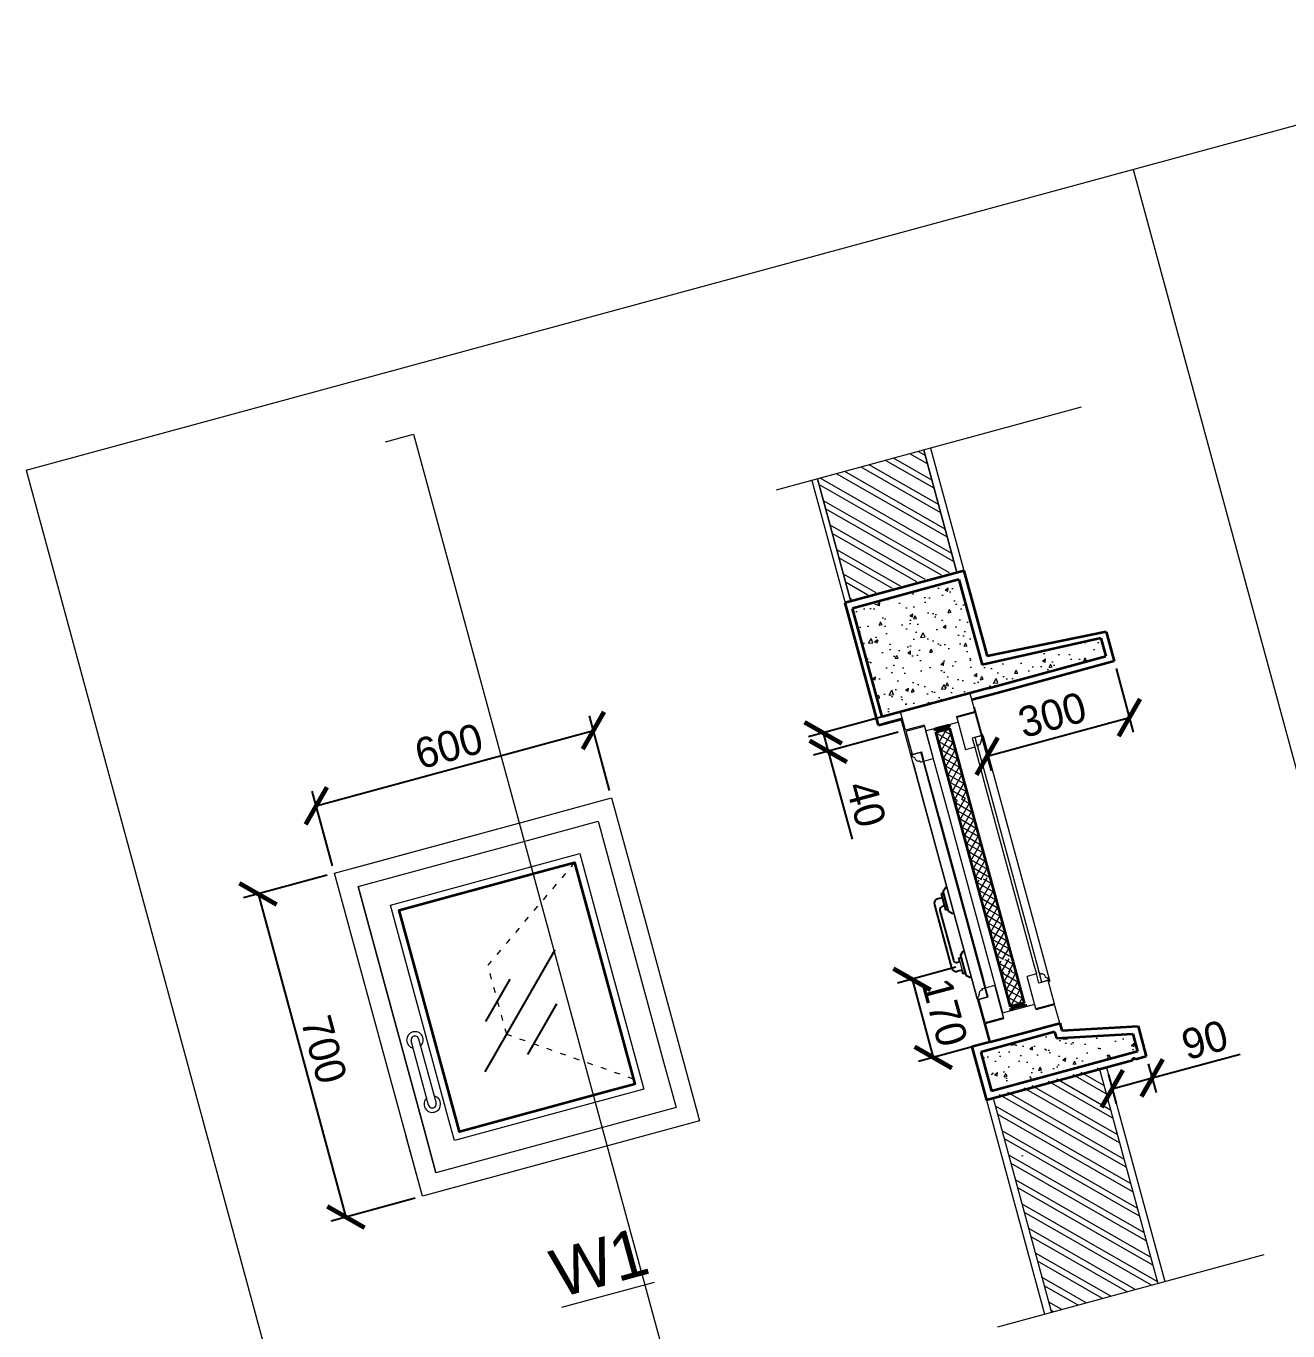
# Model space of a CAD drawing. Header units: millimetres. Extents: x -31731215 to 29997125, y -14487545 to 25622576.
# Drawn here: x 2262676 to 2265312, y -886255 to -883528 of the extents above; entities that cross this region are included whole.
import ezdxf

# ---------------------------------------------------------------- set-up
doc = ezdxf.new("R2010")
doc.units = ezdxf.units.MM
doc.header["$MEASUREMENT"] = 0
doc.linetypes.add('1', pattern=[0])
doc.linetypes.add('ACAD_ISO03W100', pattern=[30, 12, -18])
for name, color, linetype, lineweight in [('DIMNSION', 156, 'Continuous', 15), ('ELE', 245, 'Continuous', 13), ('ele2', 63, 'Continuous', 35), ('glass', 160, 'Continuous', 13), ('HAT', 8, 'Continuous', 9), ('HATCH', 8, '1', 18), ('raling2', 245, 'Continuous', 9), ('SECTION', 7, 'Continuous', 35), ('th line', 4, 'Continuous', 50), ('THIN LINES', 54, 'Continuous', 0), ('tils', 178, 'Continuous', 0), ('toilet', 161, 'Continuous', 18), ('WALL', 10, '1', 20), ('walls', 10, 'Continuous', 20)]:
    doc.layers.add(name, color=color, linetype=linetype, lineweight=lineweight)
doc.layers.add('DOOR', color=7, linetype='Continuous')
doc.layers.add('hard wear', color=54, linetype='Continuous')
doc.layers.add('hidden', color=7, linetype='ACAD_ISO03W100', lineweight=9, true_color=0x873171)
doc.dimstyles.new('ISO-25', dxfattribs={"dimtxt": 63.5, "dimasz": 63.5, "dimexe": 31.75, "dimexo": 15.875, "dimgap": 15.875, "dimtad": 1, "dimtxsty": 'Standard', "dimblk1": 'ARCHTICK', "dimblk2": 'ARCHTICK', "dimsah": 1, "dimcen": 63.5, "dimadec": 0, "dimazin": 0, "dimtfac": 1, "dimtmove": 0, "dimatfit": 3, "dimfxl": 25.4, "dimarcsym": 0})
pattern_1 = [(65.208688, (2125775.476, -972391.735), (71.994142, 12.965064), [7.62, -83.82]), (10.20869, (2125775.476, -972391.735), (-33.65203, 70.047924), [6.096, -67.056234]), (115.66013, (2125781.475, -972390.654), (38.342112, 83.012984), [6.476004, -71.236098]), (61.39289, (2125770.145, -972372.13), (109.045664, 12.217515), [11.43, -125.73]), (111.844245, (2125779.23, -972371.11), (65.672324, 120.415994), [9.71401, -106.85424]), (6.39284, (2125770.15, -972372.13), (65.67232, 120.41599), [9.14399, -100.58389]), (36.208688, (2125781.28, -972374.363), (69.25286, -23.56388), [7.62, -83.82]), (341.20869, (2125781.28, -972374.36), (4.52739, 77.579987), [6.096, -67.056]), (86.660133, (2125787.05, -972376.33), (73.78025, 54.016107), [6.476004, -71.235975]), (52.708688, (2125775.476, -972391.735), (-7.6805432, 32.961558), [0, -66.2432, 0, -68.072, 0, -67.31]), (22.708688, (2125775.476, -972391.735), (15.279399, 45.680437), [0, -38.8112, 0, -64.7192, 0, -25.654]), (342.708688, (2125753.612, -972397.678), (52.9378487, 12.0168487), [0, -25.4, 0, -79.248, 0, -105.156]), (332.708688, (2125743.81, -972400.344), (54.508377, 25.358206), [0, -33.02, 0, -52.6288, 0, -74.676])]

# ---------------------------------------------------------------- blocks, each defined once
blk = doc.blocks.new('GFH')
at = {"layer": 'DOOR'}
for p, q in [((-16227.9, -453626.6), (-16019.9, -453418.6)), ((-16199, -453525.6), (-16126.8, -453453.3)), ((-16132.5, -453615.1), (-16045.9, -453528.4))]:
    blk.add_line(p, q, dxfattribs=at)
blk = doc.blocks.new('_ArchTick')
at = {"color": 0, "linetype": 'ByBlock', "const_width": 0.15}
blk.add_lwpolyline([(-0.5, -0.5), (0.5, 0.5)], dxfattribs=at)
blk = doc.blocks.new('*D605')
at = {"layer": 'Defpoints', "color": 0, "transparency": 16777216}
for p in [(2263861.1, -885000.2), (2263899.3, -885140.9, 0), (2263320.3, -885298.3, 0)]:
    blk.add_point(p, dxfattribs=at)
at = {"layer": 'THIN LINES', "color": 0, "lineweight": -2, "transparency": 16777216}
for p, q in [((2263895.1, -885125.6), (2263852.7, -884969.6)), ((2263282.1, -885157.6), (2263861.1, -885000.2)), ((2263316.2, -885283), (2263273.7, -885127))]:
    blk.add_line(p, q, dxfattribs=at)
at = {"layer": 'THIN LINES', "color": 0, "lineweight": -2, "transparency": 16777216, "xscale": 63.50000000000001, "yscale": 63.50000000000001, "zscale": 63.50000000000001}
for p, rotation in [((2263861.1, -885000.2), 15.20868761617425), ((2263282.1, -885157.6), 195.2086876161742)]:
    blk.add_blockref('_ArchTick', p, dxfattribs=dict(at, rotation=rotation))
at = {"layer": 'THIN LINES', "color": 0, "transparency": 16777216, "insert": (2263559.1, -885033), "char_height": 63.5, "attachment_point": 5, "rotation": 15.2087}
blk.add_mtext('600', dxfattribs=at)
blk = doc.blocks.new('*D606')
at = {"layer": 'Defpoints', "color": 0, "transparency": 16777216}
for p in [(2263320.3, -885298.3, 0), (2263504, -885973.8, 0), (2263344.1, -886017.2)]:
    blk.add_point(p, dxfattribs=at)
at = {"layer": 'THIN LINES', "color": 0, "lineweight": -2, "transparency": 16777216}
for p, q in [((2263305, -885302.5), (2263129.8, -885350.1)), ((2263160.4, -885341.8), (2263344.1, -886017.2)), ((2263488.6, -885978), (2263313.4, -886025.6))]:
    blk.add_line(p, q, dxfattribs=at)
at = {"layer": 'THIN LINES', "color": 0, "lineweight": -2, "transparency": 16777216, "xscale": 63.50000000000001, "yscale": 63.50000000000001, "zscale": 63.50000000000001}
for p, rotation in [((2263160.4, -885341.8), 105.2086876161695), ((2263344.1, -886017.2), 285.2086876161695)]:
    blk.add_blockref('_ArchTick', p, dxfattribs=dict(at, rotation=rotation))
at = {"layer": 'THIN LINES', "color": 0, "transparency": 16777216, "insert": (2263298.2, -885667), "char_height": 63.5, "attachment_point": 5, "rotation": 285.2087}
blk.add_mtext('700', dxfattribs=at)
blk = doc.blocks.new('*D620')
at = {"layer": 'Defpoints', "color": 0, "transparency": 16777216}
for p in [(2264949, -884855.5, 0), (2264651.8, -884936.3, 0), (2264981, -884973.2)]:
    blk.add_point(p, dxfattribs=at)
at = {"layer": 'THIN LINES', "color": 0, "lineweight": -2, "transparency": 16777216}
for p, q in [((2264953.2, -884870.9), (2264989.3, -885003.8)), ((2264656, -884951.7), (2264692.1, -885084.6)), ((2264683.8, -885054), (2264981, -884973.2))]:
    blk.add_line(p, q, dxfattribs=at)
at = {"layer": 'THIN LINES', "color": 0, "lineweight": -2, "transparency": 16777216, "xscale": 63.50000000000001, "yscale": 63.50000000000001, "zscale": 63.50000000000001}
for p, rotation in [((2264981, -884973.2), 15.208687616193), ((2264683.8, -885054), 195.208687616193)]:
    blk.add_blockref('_ArchTick', p, dxfattribs=dict(at, rotation=rotation))
at = {"layer": 'THIN LINES', "color": 0, "transparency": 16777216, "insert": (2264819.9, -884967.6), "char_height": 63.5, "attachment_point": 5, "rotation": 15.2087}
blk.add_mtext('300', dxfattribs=at)
blk = doc.blocks.new('*D621')
at = {"layer": 'Defpoints', "color": 0, "transparency": 16777216}
for p in [(2264503.1, -884961.2, 0), (2264513.6, -884999.8, 0), (2264351.8, -885043.8)]:
    blk.add_point(p, dxfattribs=at)
at = {"layer": 'THIN LINES', "color": 0, "lineweight": -2, "transparency": 16777216}
for p, q in [((2264487.8, -884965.4), (2264310.6, -885013.5)), ((2264498.3, -885004), (2264321.1, -885052.1)), ((2264341.3, -885005.2), (2264351.8, -885043.8)), ((2264351.8, -885043.8), (2264401.7, -885227.6))]:
    blk.add_line(p, q, dxfattribs=at)
at = {"layer": 'THIN LINES', "color": 0, "lineweight": -2, "transparency": 16777216, "xscale": 63.50000000000001, "yscale": 63.50000000000001, "zscale": 63.50000000000001}
for p, rotation in [((2264341.3, -885005.2), 105.2086876158399), ((2264351.8, -885043.8), 285.2086876158399)]:
    blk.add_blockref('_ArchTick', p, dxfattribs=dict(at, rotation=rotation))
at = {"layer": 'THIN LINES', "color": 0, "transparency": 16777216, "insert": (2264431, -885153.9), "char_height": 63.5, "attachment_point": 5, "rotation": 285.2087}
blk.add_mtext('40', dxfattribs=at)
blk = doc.blocks.new('*D622')
at = {"layer": 'Defpoints', "color": 0, "transparency": 16777216}
for p in [(2264634, -885491.1, 0), (2264678.5, -885654.5, 0), (2264571.3, -885683.6)]:
    blk.add_point(p, dxfattribs=at)
at = {"layer": 'THIN LINES', "color": 0, "lineweight": -2, "transparency": 16777216}
for p, q in [((2264618.7, -885495.2), (2264496.3, -885528.5)), ((2264526.9, -885520.2), (2264571.3, -885683.6)), ((2264663.1, -885658.7), (2264540.7, -885691.9))]:
    blk.add_line(p, q, dxfattribs=at)
at = {"layer": 'THIN LINES', "color": 0, "lineweight": -2, "transparency": 16777216, "xscale": 63.50000000000001, "yscale": 63.50000000000001, "zscale": 63.50000000000001}
for p, rotation in [((2264526.9, -885520.2), 105.2086876157257), ((2264571.3, -885683.6), 285.2086876157257)]:
    blk.add_blockref('_ArchTick', p, dxfattribs=dict(at, rotation=rotation))
at = {"layer": 'THIN LINES', "color": 0, "transparency": 16777216, "insert": (2264595.1, -885589.4), "char_height": 63.5, "attachment_point": 5, "rotation": 285.2087}
blk.add_mtext('170', dxfattribs=at)
blk = doc.blocks.new('*D583')
at = {"layer": 'Defpoints', "color": 0, "transparency": 16777216}
for p in [(2265016.5, -885681.8, 0), (2264933.1, -885704.4, 0), (2265028.6, -885726.4)]:
    blk.add_point(p, dxfattribs=at)
at = {"layer": 'THIN LINES', "color": 0, "lineweight": -2, "transparency": 16777216}
for p, q in [((2265020.6, -885697.1), (2265036.9, -885757)), ((2265028.6, -885726.4), (2265212.4, -885676.4)), ((2264937.3, -885719.7), (2264953.6, -885779.7)), ((2264945.3, -885749), (2265028.6, -885726.4))]:
    blk.add_line(p, q, dxfattribs=at)
at = {"layer": 'THIN LINES', "color": 0, "lineweight": -2, "transparency": 16777216, "xscale": 63.50000000000001, "yscale": 63.50000000000001, "zscale": 63.50000000000001}
for p, rotation in [((2265028.6, -885726.4), 15.20868761456115), ((2264945.3, -885749), 195.2086876145612)]:
    blk.add_blockref('_ArchTick', p, dxfattribs=dict(at, rotation=rotation))
at = {"layer": 'THIN LINES', "color": 0, "transparency": 16777216, "insert": (2265138.6, -885647.1), "char_height": 63.5, "attachment_point": 5, "rotation": 15.2087}
blk.add_mtext('90', dxfattribs=at)

msp = doc.modelspace()

# ---------------------------------------------------------------- hatches: boundary and pattern name
at = {"layer": 'DIMNSION'}
h = msp.add_hatch(dxfattribs=at)
h.set_pattern_fill('ANSI37', color=256, scale=100, angle=15.208688, style=0)
h.set_pattern_definition([(150.2086876, (2628303.177, -262478.302), (6.21052973, 10.84800998), []), (60.2086876, (2628303.177, -262478.302), (10.84800998, -6.21052973), [])])
h.paths.add_polyline_path([(2264644.868, -885139.572), (2264615.919, -885147.442), (2264661.283, -885314.31), (2264690.232, -885306.44)])
h = msp.add_hatch(dxfattribs=at)
h.set_pattern_fill('ANSI37', color=256, scale=100, angle=15.208688, style=0)
h.set_pattern_definition([(150.2086876, (2628348.471, -262644.914), (6.21052973, 10.84800998), []), (60.2086876, (2628348.471, -262644.914), (10.84800998, -6.21052973), [])])
h.paths.add_polyline_path([(2264690.163, -885306.183), (2264661.213, -885314.054), (2264706.577, -885480.922), (2264735.527, -885473.052)])
h = msp.add_hatch(dxfattribs=at)
h.set_pattern_fill('ANSI37', color=256, scale=100, angle=15.208688, style=0)
h.set_pattern_definition([(150.2086876, (2628237.593, -262237.057), (6.21052973, 10.84800998), []), (60.2086876, (2628237.593, -262237.057), (10.84800998, -6.21052973), [])])
h.paths.add_polyline_path([(2264742.994, -885500.518), (2264714.044, -885508.388), (2264732.922, -885577.829), (2264761.872, -885569.959)])
at = {"layer": 'HATCH'}
h = msp.add_hatch(dxfattribs=at)
h.set_pattern_fill('AR-CONC', color=256, scale=0.4, angle=15.208688, style=0)
h.set_pattern_definition(pattern_1)
h.paths.add_polyline_path([(2264624.809, -884684.595), (2264402.864, -884744.932), (2264464.513, -884971.702), (2264686.458, -884911.365)])
h = msp.add_hatch(dxfattribs=at)
h.set_pattern_fill('AR-CONC', color=256, scale=0.4, angle=15.208688, style=0)
h.set_pattern_definition(pattern_1)
h.paths.add_polyline_path([(2264921.664, -884807.073), (2264673.341, -884863.116), (2264686.458, -884911.365), (2264931.878, -884844.645)])
h = msp.add_hatch(dxfattribs=at)
h.set_pattern_fill('AR-CONC', color=256, scale=0.4, angle=15.208688, style=0)
h.set_pattern_definition([(65.208688, (2125618.074, -971812.75), (71.994142, 12.965064), [7.62, -83.82]), (10.20869, (2125618.074, -971812.75), (-33.65203, 70.047924), [6.096, -67.056234]), (115.66013, (2125624.074, -971811.67), (38.342112, 83.012984), [6.476004, -71.236098]), (61.39289, (2125612.74, -971793.14), (109.045664, 12.217515), [11.43, -125.73]), (111.844245, (2125621.83, -971792.12), (65.672324, 120.415994), [9.71401, -106.85424]), (6.39284, (2125612.74, -971793.14), (65.67232, 120.41599), [9.14399, -100.58389]), (36.208688, (2125623.88, -971795.377), (69.25286, -23.56388), [7.62, -83.82]), (341.20869, (2125623.88, -971795.38), (4.52739, 77.579987), [6.096, -67.056]), (86.660133, (2125629.65, -971797.34), (73.78025, 54.016107), [6.476004, -71.235975]), (52.708688, (2125618.074, -971812.749), (-7.6805432, 32.961558), [0, -66.2432, 0, -68.072, 0, -67.31]), (22.708688, (2125618.074, -971812.75), (15.279399, 45.680437), [0, -38.8112, 0, -64.7192, 0, -25.654]), (342.708688, (2125596.21, -971818.692), (52.9378487, 12.0168487), [0, -25.4, 0, -79.248, 0, -105.156]), (332.708688, (2125586.407, -971821.358), (54.508377, 25.358206), [0, -33.02, 0, -52.6288, 0, -74.676])])
h.paths.add_polyline_path([(2264998.045, -885671.238), (2264987.968, -885634.169), (2264828.521, -885643.587), (2264824.889, -885630.226), (2264670.493, -885672.2), (2264692.791, -885754.223)])

# ---------------------------------------------------------------- linework, layer by layer
at = {"layer": 'DIMNSION'}
for p, q in [((2264614.258, -885026.976, 0), (2264577.439, -885005.897, 0)), ((2264578.236, -885008.831, 0), (2264582.434, -885001.499, 0)), ((2264582.874, -885025.889, 0), (2264599.492, -884996.862, 0)), ((2264587.511, -885042.948, 0), (2264608.591, -885006.129, 0)), ((2264609.621, -885009.918, 0), (2264590.897, -884999.198, 0)), ((2264618.896, -885044.035, 0), (2264582.076, -885022.955, 0)), ((2264623.533, -885061.093, 0), (2264586.714, -885040.014, 0)), ((2264592.149, -885060.006, 0), (2264613.228, -885023.187, 0)), ((2264596.786, -885077.065, 0), (2264617.866, -885040.246, 0)), ((2264628.171, -885078.152, 0), (2264591.351, -885057.072, 0)), ((2264601.424, -885094.124, 0), (2264622.503, -885057.304, 0)), ((2264632.808, -885095.21, 0), (2264595.989, -885074.131, 0)), ((2264637.446, -885112.269, 0), (2264600.626, -885091.19, 0)), ((2264606.061, -885111.182, 0), (2264627.14, -885074.363, 0)), ((2264610.699, -885128.241, 0), (2264631.778, -885091.421, 0)), ((2264642.083, -885129.327, 0), (2264605.264, -885108.248, 0)), ((2264615.336, -885145.299, 0), (2264636.415, -885108.48, 0)), ((2264638.054, -885141.424, 0), (2264609.901, -885125.307, 0)), ((2264620.995, -885146.062, 0), (2264614.539, -885142.365, 0)), ((2264630.835, -885143.387, 0), (2264641.053, -885125.538, 0)), ((2264597.494, -885327.569, 0), (2264599.524, -885327.017, 0)), ((2264612.106, -885382.411, 0), (2264614.413, -885381.784, 0)), ((2264633.628, -885461.575, 0), (2264635.934, -885460.948, 0)), ((2264713.446, -885506.188, 0), (2264730.065, -885477.16, 0)), ((2264736.237, -885502.355, 0), (2264708.011, -885486.196, 0)), ((2264708.809, -885489.13, 0), (2264713.006, -885481.798, 0)), ((2264719.178, -885506.992, 0), (2264712.649, -885503.254, 0)), ((2264740.193, -885490.216, 0), (2264721.47, -885479.497, 0)), ((2264728.903, -885504.349, 0), (2264739.163, -885486.427, 0)), ((2264648.793, -885516.266, 0), (2264650.823, -885515.715, 0))]:
    msp.add_line(p, q, dxfattribs=at)
at = {"layer": 'DOOR', "linetype": 'Continuous'}
msp.add_line((2264503.112, -884961.209, 0), (2264647.859, -884921.858, 0), dxfattribs=at)
at = {"layer": 'ELE'}
for p, q in [((2264647.859, -884921.858, 0), (2264658.352, -884960.457, 0)), ((2264619.753, -884970.951, 0), (2264658.352, -884960.457, 0)), ((2264513.606, -884999.808, 0), (2264503.112, -884961.209, 0)), ((2264555.353, -885000.894, 0), (2264622.901, -884982.53, 0)), ((2264619.753, -884970.951, 0), (2264622.901, -884982.53, 0)), ((2264658.877, -884962.387, 0), (2264620.278, -884972.881, 0)), ((2264620.278, -884972.881, 0), (2264638.641, -885040.429, 0)), ((2264658.877, -884962.387, 0), (2264671.994, -885010.636, 0)), ((2264552.205, -884989.314, 0), (2264513.606, -884999.808, 0)), ((2264514.13, -885001.738, 0), (2264552.729, -884991.244, 0)), ((2264514.13, -885001.738, 0), (2264527.247, -885049.986, 0)), ((2264552.205, -884989.314, 0), (2264555.353, -885000.894, 0)), ((2264552.729, -884991.244, 0), (2264571.093, -885058.792, 0)), ((2264671.994, -885010.636, 0), (2264652.694, -885015.883, 0)), ((2264657.941, -885035.182, 0), (2264638.641, -885040.429, 0)), ((2264652.694, -885015.883, 0), (2264657.941, -885035.182, 0)), ((2264527.247, -885049.986, 0), (2264546.547, -885044.74, 0)), ((2264546.547, -885044.74, 0), (2264551.793, -885064.039, 0)), ((2264551.793, -885064.039, 0), (2264571.093, -885058.792, 0)), ((2263369.408, -885326.41, 0), (2263424.499, -885529.055, 0)), ((2263424.499, -885529.055, 0), (2263508.1, -885836.575, 0)), ((2264680.6, -885537.843, 0), (2264699.9, -885532.596, 0)), ((2264718.263, -885600.144, 0), (2264699.9, -885532.596, 0)), ((2264786.748, -885508.986, 0), (2264767.448, -885514.233, 0)), ((2264785.811, -885581.781, 0), (2264767.448, -885514.233, 0)), ((2264791.994, -885528.285, 0), (2264786.748, -885508.986, 0)), ((2264811.294, -885523.039, 0), (2264791.994, -885528.285, 0)), ((2264824.411, -885571.288, 0), (2264811.294, -885523.039, 0)), ((2264666.547, -885562.389, 0), (2264685.847, -885557.142, 0)), ((2264685.847, -885557.142, 0), (2264680.6, -885537.843, 0)), ((2264679.664, -885610.638, 0), (2264666.547, -885562.389, 0)), ((2264715.64, -885590.495, 0), (2264783.188, -885572.131, 0)), ((2264786.336, -885583.711, 0), (2264783.188, -885572.131, 0)), ((2264824.411, -885571.288, 0), (2264785.811, -885581.781, 0)), ((2264786.336, -885583.711, 0), (2264824.935, -885573.217, 0)), ((2264835.429, -885611.817, 0), (2264824.935, -885573.217, 0)), ((2264679.664, -885610.638, 0), (2264718.263, -885600.144, 0)), ((2264680.189, -885612.568, 0), (2264718.788, -885602.074, 0)), ((2264690.682, -885651.167, 0), (2264680.189, -885612.568, 0)), ((2264718.788, -885602.074, 0), (2264715.64, -885590.495, 0)), ((2263508.1, -885836.575, 0), (2263532.056, -885924.695, 0))]:
    msp.add_line(p, q, dxfattribs=at)
at = {"layer": 'ELE', "elevation": 0}
for points in [[(2263735.849, -885185.339), (2263899.302, -885140.903), (2263964.885, -885382.147)], [(2263503.95, -885973.788), (2263320.316, -885298.304), (2263735.849, -885185.339)], [(2263358.915, -885287.811), (2263735.849, -885185.339)], [(2263746.342, -885223.938), (2263871.196, -885189.995), (2263926.286, -885392.641)], [(2263871.196, -885189.995), (2263926.286, -885392.641)], [(2263424.499, -885529.055), (2263369.408, -885326.41), (2263746.342, -885223.938)], [(2263369.408, -885326.41), (2263424.499, -885529.055)], [(2263926.286, -885392.641), (2264009.888, -885700.161)], [(2263926.286, -885392.641), (2264009.888, -885700.161)], [(2263964.885, -885382.147), (2264048.487, -885689.667)], [(2263424.499, -885529.055), (2263508.1, -885836.575)], [(2263508.1, -885836.575), (2263424.499, -885529.055)], [(2264048.487, -885689.667), (2264082.936, -885816.387), (2263919.484, -885860.822)], [(2264009.888, -885700.161), (2264033.844, -885788.281), (2263908.99, -885822.223)], [(2264009.888, -885700.161), (2264033.844, -885788.281), (2263908.99, -885822.223)], [(2263908.99, -885822.223), (2263532.056, -885924.695), (2263508.1, -885836.575)], [(2263908.99, -885822.223), (2263532.056, -885924.695)], [(2263919.484, -885860.822), (2263503.95, -885973.788), (2263469.501, -885847.069)], [(2263508.1, -885836.575), (2263532.056, -885924.695)], [(2263919.484, -885860.822), (2263542.549, -885963.295)]]:
    msp.add_lwpolyline(points, dxfattribs=at)
at = {"layer": 'ele2'}
for p, q in [((2264604.832, -884992.301, 0), (2264603.602, -884987.777, 0)), ((2264575.882, -885000.171, 0), (2264574.652, -884995.647, 0)), ((2264615.919, -885147.442, 0), (2264576.669, -885003.066, 0)), ((2264644.868, -885139.572, 0), (2264605.619, -884995.196, 0)), ((2264714.044, -885508.388, 0), (2264615.919, -885147.442, 0)), ((2264742.994, -885500.518, 0), (2264644.868, -885139.572, 0)), ((2264761.872, -885569.959, 0), (2264742.994, -885500.518, 0)), ((2264732.922, -885577.829, 0), (2264714.044, -885508.388, 0))]:
    msp.add_line(p, q, dxfattribs=at)
at = {"layer": 'ele2', "elevation": 0}
for points in [[(2263764.706, -885291.486), (2263822.011, -885275.907), (2263858.738, -885411.004)], [(2263492.047, -885510.692), (2263455.32, -885375.595), (2263764.706, -885291.486)], [(2263858.738, -885411.004), (2263942.339, -885718.524)], [(2263575.648, -885818.212), (2263492.047, -885510.692)], [(2263942.339, -885718.524), (2263947.932, -885739.096), (2263890.627, -885754.675)], [(2263890.627, -885754.675), (2263581.241, -885838.784), (2263575.648, -885818.212)]]:
    msp.add_lwpolyline(points, dxfattribs=at)
at = {"layer": 'glass', "linetype": 'Continuous'}
for p, q in [((2264658.484, -885014.309, 0), (2264658.681, -885015.032, 0)), ((2264657.941, -885035.182, 0), (2264683.467, -885129.078, 0)), ((2264663.731, -885033.608, 0), (2264689.257, -885127.504, 0)), ((2264545.34, -885045.068, 0), (2264576.113, -885158.263, 0)), ((2264576.113, -885158.263, 0), (2264545.34, -885045.068, 0)), ((2264577.32, -885157.935, 0), (2264551.793, -885064.039, 0)), ((2264683.467, -885129.078, 0), (2264781.593, -885490.025, 0)), ((2264689.257, -885127.504, 0), (2264787.383, -885488.451, 0)), ((2264576.113, -885158.263, 0), (2264674.239, -885519.209, 0)), ((2264674.239, -885519.209, 0), (2264576.113, -885158.263, 0)), ((2264626.619, -885339.278, 0), (2264577.32, -885157.935, 0)), ((2264583.476, -885180.581, 0), (2264675.445, -885518.882, 0)), ((2264781.593, -885490.025, 0), (2264786.748, -885508.986, 0)), ((2264787.383, -885488.451, 0), (2264792.537, -885507.412, 0)), ((2264674.239, -885519.209, 0), (2264679.394, -885538.171, 0)), ((2264684.641, -885557.47, 0), (2264674.239, -885519.209, 0)), ((2264675.445, -885518.882, 0), (2264680.6, -885537.843, 0))]:
    msp.add_line(p, q, dxfattribs=at)
at = {"layer": 'hard wear'}
for p, q in [((2264592.969, -885340.04, 0), (2264587.999, -885341.391, 0)), ((2264587.999, -885341.391, 0), (2264597.095, -885374.848, 0)), ((2264591.955, -885336.31, 0), (2264597.494, -885327.569, 0)), ((2264603.148, -885377.483, 0), (2264591.955, -885336.31, 0)), ((2264573.528, -885364.572, 0), (2264609.391, -885496.49, 0)), ((2264590.248, -885349.664, 0), (2264580.555, -885352.299, 0)), ((2264594.846, -885366.575, 0), (2264590.017, -885367.888, 0)), ((2264585.098, -885376.479, 0), (2264613.34, -885480.364, 0)), ((2264597.095, -885374.848, 0), (2264602.064, -885373.497, 0)), ((2264603.148, -885377.483, 0), (2264612.106, -885382.411, 0)), ((2264624.511, -885475.697, 0), (2264629.481, -885474.346, 0)), ((2264626.76, -885483.97, 0), (2264624.511, -885475.697, 0)), ((2264628.397, -885470.361, 0), (2264633.628, -885461.575, 0)), ((2264628.397, -885470.361, 0), (2264639.59, -885511.534, 0)), ((2264631.358, -885500.881, 0), (2264621.664, -885503.517, 0)), ((2264626.76, -885483.97, 0), (2264621.932, -885485.283, 0)), ((2264633.607, -885509.154, 0), (2264631.358, -885500.881, 0)), ((2264638.576, -885507.803, 0), (2264633.607, -885509.154, 0)), ((2264639.59, -885511.534, 0), (2264648.793, -885516.266, 0))]:
    msp.add_line(p, q, dxfattribs=at)
for centre, radius, start, end in [((2264583.178, -885361.949, 0), 10, 105.208688, 195.208688), ((2264591.853, -885374.643, 0), 7, 105.208688, 195.208688), ((2264619.041, -885493.867, 0), 10, 195.208688, 285.208688), ((2264620.095, -885478.528, 0), 7, 195.208688, 285.208688)]:
    msp.add_arc(centre, radius, start, end, dxfattribs=at)
at = {"layer": 'HAT'}
for p, q in [((2264572.957, -884493.862, 0), (2264471.486, -884435.769, 0)), ((2264568.319, -884476.803, 0), (2264488.545, -884431.132, 0)), ((2264559.044, -884442.686, 0), (2264522.662, -884421.857, 0)), ((2264554.407, -884425.628, 0), (2264539.72, -884417.219, 0)), ((2264600.782, -884596.213, 0), (2264369.135, -884463.594, 0)), ((2264596.144, -884579.154, 0), (2264386.193, -884458.957, 0)), ((2264586.869, -884545.037, 0), (2264420.31, -884449.682, 0)), ((2264582.232, -884527.979, 0), (2264437.369, -884445.044, 0)), ((2264614.694, -884647.389, 0), (2264332.412, -884485.781, 0)), ((2264610.057, -884630.33, 0), (2264335.018, -884472.869, 0)), ((2264605.363, -884670.853, 0), (2264341.687, -884519.898, 0)), ((2264588.304, -884675.491, 0), (2264346.325, -884536.957, 0)), ((2264554.187, -884684.766, 0), (2264355.6, -884571.074, 0)), ((2264537.129, -884689.403, 0), (2264360.237, -884588.132, 0)), ((2264503.011, -884698.678, 0), (2264369.512, -884622.249, 0)), ((2264485.953, -884703.316, 0), (2264374.15, -884639.308, 0)), ((2264451.836, -884712.591, 0), (2264383.425, -884673.425, 0)), ((2264434.777, -884717.228, 0), (2264388.062, -884690.484, 0)), ((2264400.66, -884726.503, 0), (2264397.337, -884724.601, 0)), ((2264932.583, -885759.536, 0), (2264863.514, -885719.994, 0)), ((2264927.946, -885742.477, 0), (2264880.573, -885715.356, 0)), ((2264918.671, -885708.36, 0), (2264914.69, -885706.081, 0)), ((2264960.408, -885861.887, 0), (2264761.163, -885747.819, 0)), ((2264955.771, -885844.829, 0), (2264778.222, -885743.181, 0)), ((2264946.496, -885810.712, 0), (2264812.339, -885733.906, 0)), ((2264941.858, -885793.653, 0), (2264829.397, -885729.269, 0)), ((2264974.321, -885913.063, 0), (2264709.987, -885761.731, 0)), ((2264969.683, -885896.004, 0), (2264727.046, -885757.093, 0)), ((2264983.596, -885947.18, 0), (2264701.314, -885785.572, 0)), ((2264988.233, -885964.239, 0), (2264705.951, -885802.631, 0)), ((2264997.508, -885998.356, 0), (2264715.226, -885836.748, 0)), ((2265002.146, -886015.414, 0), (2264719.864, -885853.807, 0)), ((2265011.421, -886049.531, 0), (2264729.139, -885887.924, 0)), ((2265016.058, -886066.59, 0), (2264733.776, -885904.982, 0)), ((2265025.333, -886100.707, 0), (2264743.051, -885939.099, 0)), ((2265029.97, -886117.765, 0), (2264747.689, -885956.158, 0)), ((2265039.245, -886151.882, 0), (2264756.964, -885990.275, 0)), ((2265027.585, -886159.61, 0), (2264761.601, -886007.333, 0)), ((2264993.468, -886168.885, 0), (2264770.876, -886041.451, 0)), ((2264976.41, -886173.523, 0), (2264775.514, -886058.509, 0)), ((2264942.292, -886182.798, 0), (2264784.788, -886092.626, 0)), ((2264925.234, -886187.435, 0), (2264789.426, -886109.685, 0)), ((2264891.117, -886196.71, 0), (2264798.701, -886143.802, 0)), ((2264874.058, -886201.348, 0), (2264803.338, -886160.86, 0)), ((2264839.941, -886210.623, 0), (2264812.613, -886194.977, 0)), ((2264822.883, -886215.26, 0), (2264817.251, -886212.036, 0))]:
    msp.add_line(p, q, dxfattribs=at)
at = {"layer": 'HAT', "linetype": 'Continuous'}
for p, q in [((2264555.193, -885163.95, 0), (2264504.221, -884976.452, 0)), ((2264555.353, -885000.894, 0), (2264596.619, -885152.688, 0)), ((2264672.913, -885011.163, 0), (2264658.681, -885015.032, 0)), ((2264663.731, -885033.608, 0), (2264658.681, -885015.032, 0)), ((2264672.27, -885008.797, 0), (2264674.374, -885008.225, 0)), ((2264672.913, -885011.163, 0), (2264672.27, -885008.797, 0)), ((2264675.439, -885012.143, 0), (2264673.575, -885012.65, 0)), ((2264673.575, -885012.65, 0), (2264674.4, -885015.686, 0)), ((2264675.439, -885012.143, 0), (2264674.374, -885008.225, 0)), ((2264675.439, -885012.143, 0), (2264705.593, -885123.063, 0)), ((2264665.427, -885033.147, 0), (2264663.731, -885033.608, 0)), ((2264665.427, -885033.147, 0), (2264664.66, -885030.324, 0)), ((2264526.078, -885048.54, 0), (2264523.974, -885049.112, 0)), ((2264525.039, -885053.03, 0), (2264523.974, -885049.112, 0)), ((2264525.039, -885053.03, 0), (2264526.903, -885052.523, 0)), ((2264526.721, -885050.906, 0), (2264526.078, -885048.54, 0)), ((2264526.721, -885050.906, 0), (2264545.537, -885045.791, 0)), ((2264526.903, -885052.523, 0), (2264527.728, -885055.559, 0)), ((2264528.974, -885067.505, 0), (2264555.193, -885163.95, 0)), ((2264544.307, -885066.074, 0), (2264543.539, -885063.252, 0)), ((2264544.307, -885066.074, 0), (2264550.587, -885064.367, 0)), ((2264550.587, -885064.367, 0), (2264545.537, -885045.791, 0)), ((2264711.75, -885145.709, 0), (2264803.719, -885484.01, 0)), ((2264653.319, -885524.897, 0), (2264555.193, -885163.95, 0)), ((2264555.193, -885163.95, 0), (2264653.319, -885524.897, 0)), ((2264596.619, -885152.688, 0), (2264694.745, -885513.635, 0)), ((2264803.719, -885484.01, 0), (2264813.502, -885519.995, 0)), ((2264663.102, -885560.882, 0), (2264653.319, -885524.897, 0)), ((2264653.319, -885524.897, 0), (2264687.856, -885651.935, 0)), ((2264694.745, -885513.635, 0), (2264715.64, -885590.495, 0)), ((2264794.234, -885506.951, 0), (2264792.537, -885507.412, 0)), ((2264792.537, -885507.412, 0), (2264797.587, -885525.988, 0)), ((2264794.234, -885506.951, 0), (2264795.001, -885509.773, 0)), ((2264811.82, -885522.119, 0), (2264797.587, -885525.988, 0)), ((2264811.638, -885520.502, 0), (2264810.813, -885517.466, 0)), ((2264813.502, -885519.995, 0), (2264811.638, -885520.502, 0)), ((2264811.82, -885522.119, 0), (2264812.463, -885524.485, 0)), ((2264812.463, -885524.485, 0), (2264814.567, -885523.913, 0)), ((2264813.502, -885519.995, 0), (2264814.567, -885523.913, 0)), ((2264663.102, -885560.882, 0), (2264664.966, -885560.375, 0)), ((2264663.102, -885560.882, 0), (2264664.167, -885564.8, 0)), ((2264664.966, -885560.375, 0), (2264664.141, -885557.339, 0)), ((2264665.628, -885561.862, 0), (2264684.444, -885556.747, 0)), ((2264673.113, -885539.878, 0), (2264679.394, -885538.171, 0)), ((2264673.113, -885539.878, 0), (2264673.881, -885542.701, 0)), ((2264679.394, -885538.171, 0), (2264684.444, -885556.747, 0)), ((2264666.271, -885564.228, 0), (2264664.167, -885564.8, 0)), ((2264665.628, -885561.862, 0), (2264666.271, -885564.228, 0))]:
    msp.add_line(p, q, dxfattribs=at)
for centre, radius, start, end in [((2264676.767, -885020.738, 0), 5.579, 115.095161, 189.708237), ((2264664.521, -885023.371, 0), 6.955, 271.144155, 14.078334), ((2264528.246, -885061.115, 0), 5.579, 20.709138, 95.322215), ((2264540.139, -885057.185, 0), 6.955, 196.339041, 299.27322), ((2264798.402, -885515.84, 0), 6.955, 16.339041, 119.27322), ((2264810.295, -885511.91, 0), 5.579, 200.709138, 275.322215), ((2264661.774, -885552.287, 0), 5.579, 295.095161, 9.708237), ((2264674.02, -885549.654, 0), 6.955, 91.144155, 194.078334)]:
    msp.add_arc(centre, radius, start, end, dxfattribs=at)
at = {"layer": 'hidden'}
for p, q in [((2263822.011, -885275.907, 0), (2263640.558, -885490.635, 0)), ((2263679.942, -885635.506, 0), (2263640.558, -885490.635, 0)), ((2263945.136, -885728.81, 0), (2263679.942, -885635.506, 0))]:
    msp.add_line(p, q, dxfattribs=at)
at = {"layer": 'raling2'}
for p, q in [((2263516.839, -885783.319, 0), (2263480.331, -885649.027, 0)), ((2263496.043, -885644.756, 0), (2263532.551, -885779.048, 0))]:
    msp.add_line(p, q, dxfattribs=at)
at = {"layer": 'raling2', "elevation": 0}
for points in [[(2263760.771, -885277.011), (2263832.551, -885257.498), (2263873.213, -885407.069)], [(2263477.572, -885514.627), (2263436.91, -885365.055), (2263760.771, -885277.011)], [(2263873.213, -885407.069), (2263956.814, -885714.589)], [(2263561.174, -885822.147), (2263477.572, -885514.627)], [(2263956.814, -885714.589), (2263966.342, -885749.636), (2263894.562, -885769.15)], [(2263894.562, -885769.15), (2263570.701, -885857.193), (2263561.174, -885822.147)]]:
    msp.add_lwpolyline(points, dxfattribs=at)
at = {"layer": 'raling2'}
for centre, radius, start, end in [((2263488.236, -885647.072, 0), 17.364, 313.167798, 257.249578), ((2263488.236, -885647.072, 0), 8.143, 13.889452, 196.527924), ((2263524.646, -885781.002, 0), 17.364, 133.167798, 77.249578), ((2263524.646, -885781.002, 0), 8.143, 193.889452, 16.527924)]:
    msp.add_arc(centre, radius, start, end, dxfattribs=at)
at = {"layer": 'SECTION'}
for p, q in [((2264635.349, -884666.186, 0), (2264387.35, -884733.606, 0)), ((2264624.809, -884684.595, 0), (2264402.864, -884744.932, 0)), ((2264624.809, -884684.595, 0), (2264673.341, -884863.116, 0)), ((2264635.349, -884666.186, 0), (2264683.881, -884844.706, 0)), ((2264456.868, -884989.325, 0), (2264387.35, -884733.606, 0)), ((2264464.513, -884971.702, 0), (2264402.864, -884744.932, 0)), ((2264932.323, -884794.16, 0), (2264683.881, -884844.706, 0)), ((2264932.323, -884794.16, 0), (2264949.008, -884855.533, 0)), ((2264921.664, -884807.073, 0), (2264673.341, -884863.116, 0)), ((2264921.664, -884807.073, 0), (2264931.878, -884844.645, 0)), ((2264686.458, -884911.365, 0), (2264931.878, -884844.645, 0)), ((2264949.008, -884855.533, 0), (2264704.868, -884921.904, 0)), ((2264686.458, -884911.365, 0), (2264464.513, -884971.702, 0)), ((2264704.868, -884921.904, 0), (2264651.794, -884936.333, 0)), ((2264456.868, -884989.325, 0), (2264507.047, -884975.683, 0)), ((2264507.047, -884975.683, 0), (2264468.448, -884986.177, 0)), ((2264690.682, -885651.167, 0), (2264835.429, -885611.817, 0)), ((2264835.429, -885611.817, 0), (2264839.666, -885627.405, 0)), ((2264835.429, -885611.817, 0), (2264835.429, -885611.817, 0)), ((2264824.889, -885630.226, 0), (2264670.493, -885672.2, 0)), ((2264824.889, -885630.226, 0), (2264828.521, -885643.587, 0)), ((2264828.521, -885643.587, 0), (2264987.968, -885634.169, 0)), ((2264839.666, -885627.405, 0), (2264999.113, -885617.987, 0)), ((2264987.968, -885634.169, 0), (2264998.045, -885671.238, 0)), ((2264999.113, -885617.987, 0), (2265016.455, -885681.777, 0)), ((2264690.682, -885651.167, 0), (2264652.083, -885661.66, 0)), ((2264652.083, -885661.66, 0), (2264682.252, -885772.633, 0)), ((2264670.493, -885672.2, 0), (2264692.791, -885754.223, 0)), ((2264987.358, -885689.687, 0), (2264682.252, -885772.633, 0)), ((2264998.045, -885671.238, 0), (2264692.791, -885754.223, 0)), ((2265016.455, -885681.777, 0), (2264993.889, -885687.912, 0))]:
    msp.add_line(p, q, dxfattribs=at)
msp.add_arc((2264990.624, -885688.8, 0), 3.384, 15.208688, 195.208688, dxfattribs=at)
at = {"layer": 'th line', "linetype": 'Continuous'}
for p, q in [((2264604.832, -884992.301, 0), (2264603.602, -884987.777, 0)), ((2264575.882, -885000.171, 0), (2264574.652, -884995.647, 0)), ((2264575.882, -885000.171, 0), (2264604.832, -884992.301, 0)), ((2264576.669, -885003.066, 0), (2264605.619, -884995.196, 0)), ((2264732.922, -885577.829, 0), (2264761.872, -885569.959, 0)), ((2264733.709, -885580.724, 0), (2264762.659, -885572.854, 0)), ((2264733.709, -885580.724, 0), (2264734.939, -885585.248, 0)), ((2264762.659, -885572.854, 0), (2264763.889, -885577.378, 0))]:
    msp.add_line(p, q, dxfattribs=at)
at = {"layer": 'THIN LINES'}
for p, q in [((2262675.822, -884456.247, 0), (2276055.939, -880818.772)), ((2264988.641, -883827.492, 0), (2265968.569, -887432.068, 0)), ((2264880.437, -884324.593, 0), (2264242.805, -884497.938, 0)), ((2262675.822, -884456.247, 0), (2263655.75, -888060.823, 0)), ((2264603.602, -884987.777, 0), (2264574.652, -884995.647, 0)), ((2264675.439, -885012.143, 0), (2264705.593, -885123.063, 0)), ((2264705.593, -885123.063, 0), (2264803.719, -885484.01, 0)), ((2264626.76, -885483.97, 0), (2264631.358, -885500.881, 0)), ((2264803.719, -885484.01, 0), (2264813.502, -885519.995, 0)), ((2265262.076, -886095.863, 0), (2264705.325, -886247.219, 0))]:
    msp.add_line(p, q, dxfattribs=at)
at = {"layer": 'tils'}
msp.add_line((2264759.107, -885888.906, 0), (2264755.574, -885889.867, 0), dxfattribs=at)
at = {"layer": 'WALL'}
for points in [[(2263426.622, -884396.613), (2263485.052, -884380.728)], [(2263485.052, -884380.728), (2264405.988, -887768.304)]]:
    msp.add_lwpolyline(points, dxfattribs=at)
at = {"layer": 'walls'}
for p, q in [((2264620.843, -884670.007, 0), (2264551.268, -884414.08, 0)), ((2264551.268, -884414.08, 0), (2264620.843, -884670.007, 0)), ((2264565.742, -884410.145, 0), (2264635.318, -884666.071, 0)), ((2264317.774, -884477.679, 0), (2264387.35, -884733.606, 0)), ((2264398.898, -884730.344, 0), (2264329.323, -884474.417, 0)), ((2264329.323, -884474.417, 0), (2264398.898, -884730.344, 0)), ((2264918.671, -885708.36, 0), (2265040.399, -886156.127, 0)), ((2264933.146, -885704.425, 0), (2265054.874, -886152.192, 0)), ((2264682.252, -885772.633, 0), (2264803.98, -886220.399, 0)), ((2264696.726, -885768.698, 0), (2264818.455, -886216.464, 0))]:
    msp.add_line(p, q, dxfattribs=at)

# ---------------------------------------------------------------- block references
at = {"layer": 'DOOR', "rotation": 15.20868761617166}
msp.add_blockref('GFH', (2160292.35, -443717.47, 0), dxfattribs=at)

# ---------------------------------------------------------------- texts
at = {"layer": 'toilet', "insert": (2263789.893, -886186.413, 0), "char_height": 100, "width": 1094.92895, "attachment_point": 7, "rotation": 15.208688}
msp.add_mtext('{\\LW1}', dxfattribs=at)

# ---------------------------------------------------------------- dimensions: what is measured, and where the dimension line sits
at = {"layer": 'THIN LINES'}
for p1, p2, distance, text, picture, middle in [((2264651.794, -884936.333, 0), (2264949.008, -884855.533, 0), -121.92, '300', '*D620', (2264819.891, -884967.626)), ((2264634.028, -885491.075, 0), (2264678.454, -885654.491, 0), -111.003, '170', '*D622', (2264595.083, -885589.409)), ((2264933.146, -885704.425, 0), (2265016.455, -885681.777, 0), -46.212, '90', '*D583', (2265138.636, -885647.097, 0))]:
    dim = msp.add_aligned_dim(p1=p1, p2=p2, distance=distance, text=text, dimstyle='ISO-25', dxfattribs=at)
    dim.commit()
    dim.dimension.update_dxf_attribs({"geometry": picture, "text_midpoint": middle})
for p1, p2, distance, picture, middle in [((2263320.316, -885298.304, 0), (2263899.302, -885140.903, 0), 145.772, '*D605', (2263559.074, -885032.98)), ((2264503.112, -884961.209, 0), (2264513.606, -884999.808, 0), -167.707, '*D621', (2264431.046, -885153.861)), ((2263320.316, -885298.304, 0), (2263503.95, -885973.788, 0), -165.673, '*D606', (2263298.219, -885667.014))]:
    dim = msp.add_aligned_dim(p1=p1, p2=p2, distance=distance, dimstyle='ISO-25', dxfattribs=at)
    dim.commit()
    dim.dimension.update_dxf_attribs({"geometry": picture, "text_midpoint": middle})

doc.saveas('drawing.dxf')
